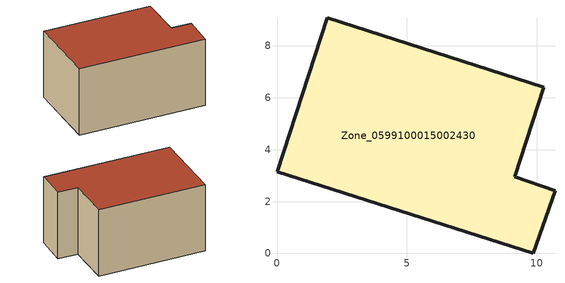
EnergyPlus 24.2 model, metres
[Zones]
Zone_0599100015002430
 floor ground (C_G): 0,3.15 1.93,9.09 10.28,6.4 9.16,2.95 10.71,2.42 9.87,0 z0.79
 wall outside (C_F): 10.71,2.42 9.16,2.95 10.28,6.4 1.93,9.09 0,3.15 9.87,0 10.71,2.42 z0.79:6.44
 roof outside (C_R): 0,3.15 9.87,0 10.71,2.42 9.16,2.95 10.28,6.4 1.93,9.09 z6.44
[BUILDING]
Pand.0599100015002430: North Axis=0; Terrain=City; Loads Convergence Tolerance Value=0.04; Temperature Convergence Tolerance Value=0.4; Solar Distribution=FullExterior; Maximum Number of Warmup Days=25; Minimum Number of Warmup Days=1
[Site:Location]
Rotterdam.The.Hague.AP_ZH_NLD Design_Conditions: Latitude=51.96; Longitude=4.45; Time Zone=1; Elevation=-4.5
[SITE:GROUNDTEMPERATURE:BUILDINGSURFACE]
18, 18, 18, 18, 18, 18, 18, 18, 18, 18, 18, 18
[MATERIAL] Thermal Absorptance=0.9; Solar Absorptance=0.7; Visible Absorptance=0.7
Name | Roughness | Thickness | Conductivity | Density | Specific Heat
G.TI.1965-1974 | MediumSmooth | 0.15 | 0.882353 | 540 | 1210
F.TI.1965-1974 | Rough | 0.3 | 0.697674 | 1920 | 840
R.TI.1965-1974 | MediumRough | 0.2 | 0.232558 | 1500 | 1000
[CONSTRUCTION]
C_G: G.TI.1965-1974
C_F: F.TI.1965-1974
C_R: R.TI.1965-1974
[ZONE]
Zone_0599100015002430: Type=1; Multiplier=1; Ceiling Height=Autocalculate; Volume=Autocalculate; Floor Area=autocalculate; Part of Total Floor Area=Yes
[ZONEINFILTRATION:DESIGNFLOWRATE]
Infil_Zone_0599100015002430: Zone or ZoneList or Space or SpaceList=Zone_0599100015002430; Schedule=AlwaysOn; Design Flow Rate Calculation Method=Flow/Area; Flow Rate per Floor Area=0.003; Constant Term Coefficient=1; Temperature Term Coefficient=0; Velocity Term Coefficient=0; Velocity Squared Term Coefficient=0
[HVACTEMPLATE:ZONE:IDEALLOADSAIRSYSTEM]
Zone_0599100015002430: Maximum Heating Supply Air Temperature=50; Minimum Cooling Supply Air Temperature=13; Maximum Heating Supply Air Humidity Ratio=0.0156; Minimum Cooling Supply Air Humidity Ratio=0.0077; Heating Limit=NoLimit; Cooling Limit=NoLimit; Dehumidification Control Type=ConstantSensibleHeatRatio; Cooling Sensible Heat Ratio=0.7; Dehumidification Setpoint=60; Humidification Control Type=None; Humidification Setpoint=30; Outdoor Air Method=None; Outdoor Air Flow Rate per Person=0.00944; Outdoor Air Flow Rate per Zone Floor Area=0; Outdoor Air Flow Rate per Zone=0; Demand Controlled Ventilation Type=None; Outdoor Air Economizer Type=NoEconomizer; Heat Recovery Type=None; Sensible Heat Recovery Effectiveness=0.7; Latent Heat Recovery Effectiveness=0.65
[ZONECONTROL:THERMOSTAT]
ThermostatControl_Zone_0599100015002430: Zone or ZoneList=Zone_0599100015002430; Control Type Schedule=DualSetpointControlType; Control 1=Thermostat_Zone_0599100015002430; Temperature Difference Between Cutout And Setpoint=0
[THERMOSTATSETPOINT:DUALSETPOINT]
Thermostat_Zone_0599100015002430: Heating Setpoint Temperature Schedule=HeatingSetpoint_Zone_0599100015002430; Cooling Setpoint Temperature Schedule=CoolingSetpoint_Zone_0599100015002430
[SCHEDULE:COMPACT]
HeatingSetpoint_Zone_0599100015002430: Through: 12/31, For: AllDays, Until: 24:00, 21
CoolingSetpoint_Zone_0599100015002430: Through: 12/31, For: AllDays, Until: 24:00, 24
DualSetpointControlType: Through: 12/31, For: AllDays, Until: 24:00, 4
AlwaysOn: Through: 12/31, For: AllDays, Until: 24:00, 1
